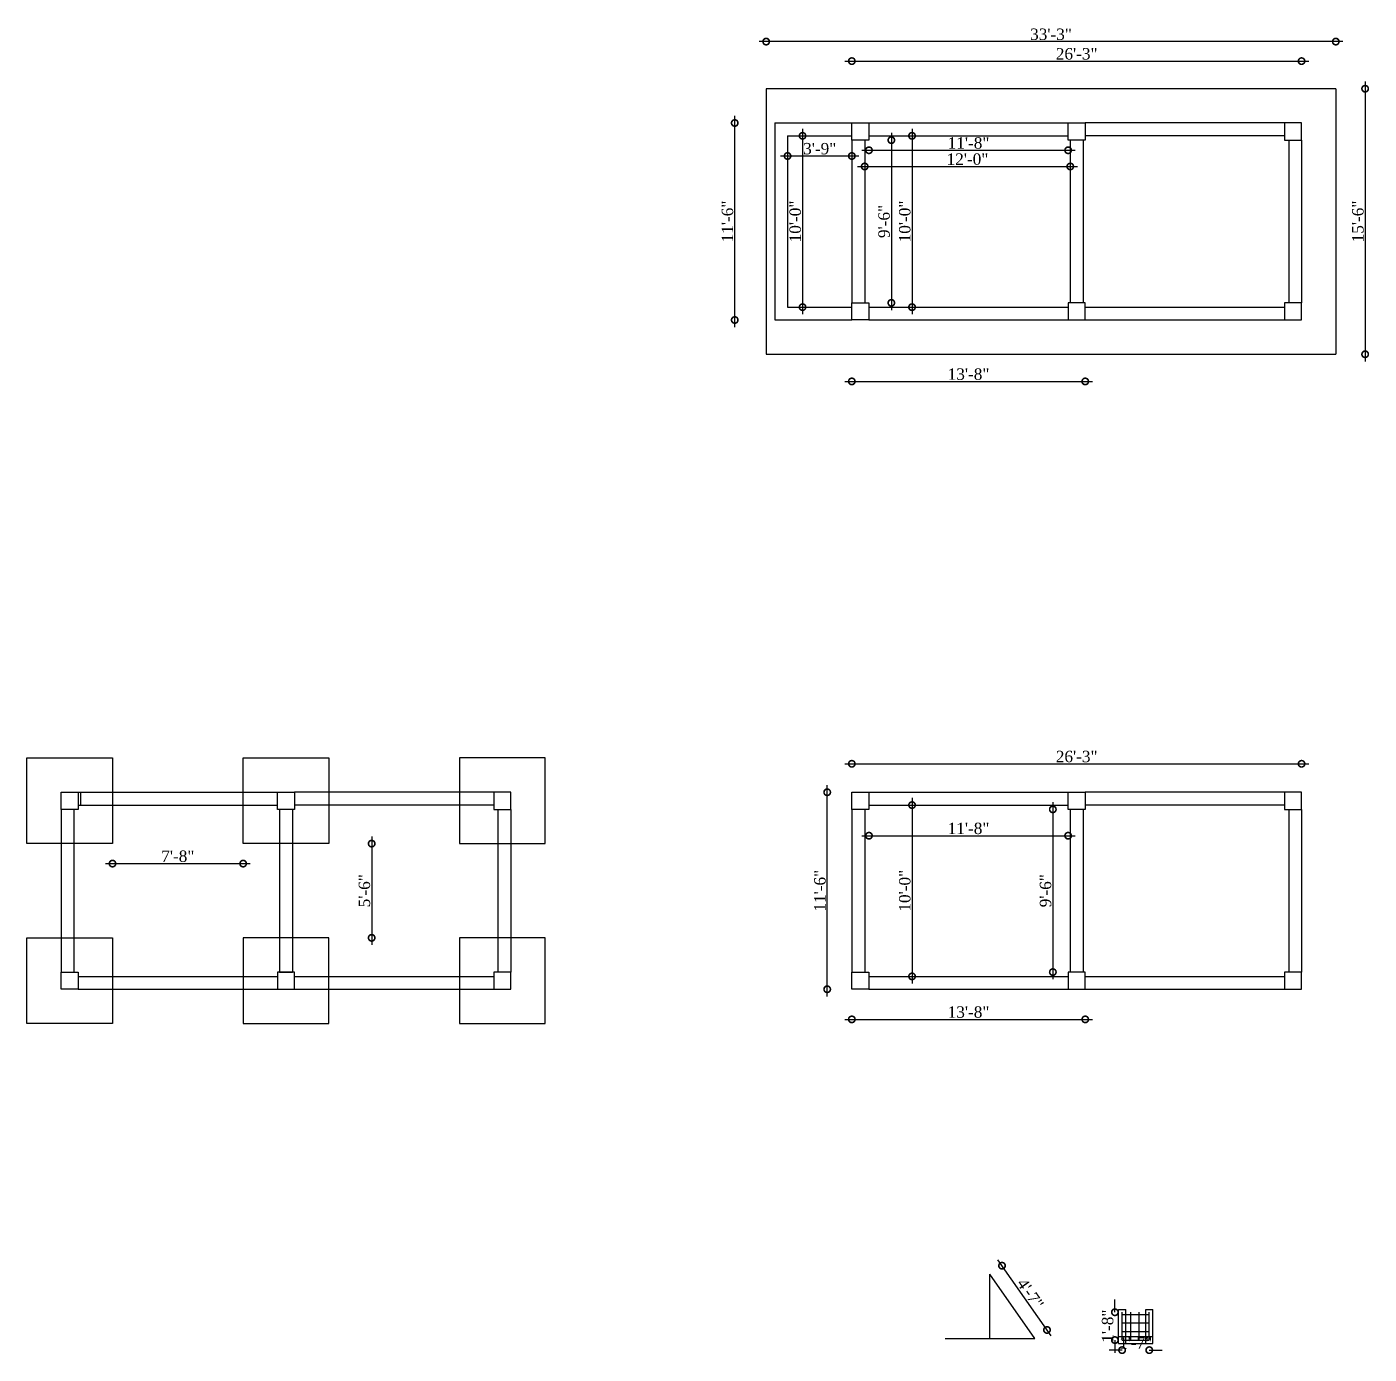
# Model space of a CAD drawing. Header units: inches. Extents: x 252 to 7097, y -1231 to 114.
# Drawn here: x 252 to 1193, y -815 to 114 of the extents above; entities that cross this region are included whole.
import ezdxf

# ---------------------------------------------------------------- set-up
doc = ezdxf.new("R2010")
doc.units = ezdxf.units.IN
doc.header["$LTSCALE"] = 5
doc.header["$MEASUREMENT"] = 0
doc.header["$PDMODE"] = 2
doc.linetypes.add('DASHED2', pattern=[0.375, 0.25, -0.125])
doc.layers.add('Dimention', color=7, linetype='Continuous', lineweight=5)
doc.layers.add('river', color=7, linetype='DASHED2', lineweight=25)
doc.styles.add('Times', font='times.ttf')
doc.dimstyles.new('D100', dxfattribs={"dimtxt": 8, "dimasz": 9, "dimexe": 5, "dimexo": 0, "dimgap": 1, "dimtad": 1, "dimdec": 0, "dimzin": 3, "dimdsep": 46, "dimlunit": 4, "dimtxsty": 'Times', "dimblk": 'DOTSMALL', "dimcen": 0.09, "dimdle": 5, "dimse1": 1, "dimse2": 1, "dimaunit": 1, "dimadec": 3, "dimazin": 0, "dimtfac": 1, "dimtdec": 0, "dimtix": 1, "dimtofl": 0, "dimtmove": 1, "dimatfit": 0, "dimfxl": 1, "dimtolj": 1, "dimtzin": 0, "dimarcsym": 0})

# ---------------------------------------------------------------- blocks, each defined once
blk = doc.blocks.new('_DotSmall')
at = {"layer": 'Dimention', "color": 0, "const_width": 0.5}
blk.add_lwpolyline([(-0.0625, 0, 1), (0.0625, 0, 1)], format="xyb", close=True, dxfattribs=at)
blk = doc.blocks.new('*D64')
at = {"layer": 'Defpoints', "color": 0, "linetype": 'Continuous', "ltscale": 20, "transparency": 16777216}
for p in [(842.18, -430.85), (981.68, -430.85), (981.68, -452.3)]:
    blk.add_point(p, dxfattribs=at)
at = {"layer": 'river', "color": 0, "linetype": 'Continuous', "lineweight": -2, "ltscale": 20, "transparency": 16777216}
blk.add_line((837.18, -452.3), (986.68, -452.3), dxfattribs=at)
at = {"layer": 'river', "color": 0, "linetype": 'Continuous', "lineweight": -2, "ltscale": 20, "transparency": 16777216, "xscale": 9, "yscale": 9, "zscale": 9, "rotation": 180}
blk.add_blockref('_DotSmall', (842.18, -452.3), dxfattribs=at)
at = {"layer": 'river', "color": 0, "linetype": 'Continuous', "lineweight": -2, "ltscale": 20, "transparency": 16777216, "xscale": 9, "yscale": 9, "zscale": 9}
blk.add_blockref('_DotSmall', (981.68, -452.3), dxfattribs=at)
at = {"layer": 'river', "color": 0, "linetype": 'Continuous', "ltscale": 20, "transparency": 16777216, "insert": (911.93, -447.23), "char_height": 8, "attachment_point": 5, "style": 'Times'}
blk.add_mtext('\\A1;11\'-8"', dxfattribs=at)
blk = doc.blocks.new('*D65')
at = {"layer": 'Defpoints', "color": 0, "linetype": 'Continuous', "ltscale": 20, "transparency": 16777216}
for p in [(983.18, -433.85), (970.98, -547.85), (983.18, -547.85)]:
    blk.add_point(p, dxfattribs=at)
at = {"layer": 'river', "color": 0, "linetype": 'Continuous', "lineweight": -2, "ltscale": 20, "transparency": 16777216}
blk.add_line((970.98, -428.85), (970.98, -552.85), dxfattribs=at)
at = {"layer": 'river', "color": 0, "linetype": 'Continuous', "lineweight": -2, "ltscale": 20, "transparency": 16777216, "xscale": 9, "yscale": 9, "zscale": 9}
for p, rotation in [((970.98, -433.85), 90), ((970.98, -547.85), 270)]:
    blk.add_blockref('_DotSmall', p, dxfattribs=dict(at, rotation=rotation))
at = {"layer": 'river', "color": 0, "linetype": 'Continuous', "ltscale": 20, "transparency": 16777216, "insert": (965.9, -490.85), "char_height": 8, "attachment_point": 5, "rotation": 90, "style": 'Times'}
blk.add_mtext('\\A1;9\'-6"', dxfattribs=at)
blk = doc.blocks.new('*D66')
at = {"layer": 'Defpoints', "color": 0, "linetype": 'Continuous', "ltscale": 20, "transparency": 16777216}
for p in [(1145.18, -401.94), (830.18, -421.85), (1145.18, -421.85)]:
    blk.add_point(p, dxfattribs=at)
at = {"layer": 'river', "color": 0, "linetype": 'Continuous', "lineweight": -2, "ltscale": 20, "transparency": 16777216}
blk.add_line((825.18, -401.94), (1150.18, -401.94), dxfattribs=at)
at = {"layer": 'river', "color": 0, "linetype": 'Continuous', "lineweight": -2, "ltscale": 20, "transparency": 16777216, "xscale": 9, "yscale": 9, "zscale": 9, "rotation": 180}
blk.add_blockref('_DotSmall', (830.18, -401.94), dxfattribs=at)
at = {"layer": 'river', "color": 0, "linetype": 'Continuous', "lineweight": -2, "ltscale": 20, "transparency": 16777216, "xscale": 9, "yscale": 9, "zscale": 9}
blk.add_blockref('_DotSmall', (1145.18, -401.94), dxfattribs=at)
at = {"layer": 'river', "color": 0, "linetype": 'Continuous', "ltscale": 20, "transparency": 16777216, "insert": (987.68, -396.87), "char_height": 8, "attachment_point": 5, "style": 'Times'}
blk.add_mtext('\\A1;26\'-3"', dxfattribs=at)
blk = doc.blocks.new('*D67')
at = {"layer": 'Defpoints', "color": 0, "linetype": 'Continuous', "ltscale": 20, "transparency": 16777216}
for p in [(842.18, -430.85), (842.18, -550.85), (872.36, -550.85)]:
    blk.add_point(p, dxfattribs=at)
at = {"layer": 'river', "color": 0, "linetype": 'Continuous', "lineweight": -2, "ltscale": 20, "transparency": 16777216}
blk.add_line((872.36, -425.85), (872.36, -555.85), dxfattribs=at)
at = {"layer": 'river', "color": 0, "linetype": 'Continuous', "lineweight": -2, "ltscale": 20, "transparency": 16777216, "xscale": 9, "yscale": 9, "zscale": 9}
for p, rotation in [((872.36, -430.85), 90), ((872.36, -550.85), 270)]:
    blk.add_blockref('_DotSmall', p, dxfattribs=dict(at, rotation=rotation))
at = {"layer": 'river', "color": 0, "linetype": 'Continuous', "ltscale": 20, "transparency": 16777216, "insert": (867.29, -490.85), "char_height": 8, "attachment_point": 5, "rotation": 90, "style": 'Times'}
blk.add_mtext('\\A1;10\'-0"', dxfattribs=at)
blk = doc.blocks.new('*D68')
at = {"layer": 'Defpoints', "color": 0, "linetype": 'Continuous', "ltscale": 20, "transparency": 16777216}
for p in [(812.94, -421.85), (830.18, -421.85), (830.18, -559.85)]:
    blk.add_point(p, dxfattribs=at)
at = {"layer": 'river', "color": 0, "linetype": 'Continuous', "lineweight": -2, "ltscale": 20, "transparency": 16777216}
blk.add_line((812.94, -564.85), (812.94, -416.85), dxfattribs=at)
at = {"layer": 'river', "color": 0, "linetype": 'Continuous', "lineweight": -2, "ltscale": 20, "transparency": 16777216, "xscale": 9, "yscale": 9, "zscale": 9}
for p, rotation in [((812.94, -421.85), 90), ((812.94, -559.85), 270)]:
    blk.add_blockref('_DotSmall', p, dxfattribs=dict(at, rotation=rotation))
at = {"layer": 'river', "color": 0, "linetype": 'Continuous', "ltscale": 20, "transparency": 16777216, "insert": (807.87, -490.85), "char_height": 8, "attachment_point": 5, "rotation": 90, "style": 'Times'}
blk.add_mtext('\\A1;11\'-6"', dxfattribs=at)
blk = doc.blocks.new('*D69')
at = {"layer": 'Defpoints', "color": 0, "linetype": 'Continuous', "ltscale": 20, "transparency": 16777216}
for p in [(993.68, -553.85), (830.18, -559.85), (993.68, -580.96)]:
    blk.add_point(p, dxfattribs=at)
at = {"layer": 'river', "color": 0, "linetype": 'Continuous', "lineweight": -2, "ltscale": 20, "transparency": 16777216}
blk.add_line((825.18, -580.96), (998.68, -580.96), dxfattribs=at)
at = {"layer": 'river', "color": 0, "linetype": 'Continuous', "lineweight": -2, "ltscale": 20, "transparency": 16777216, "xscale": 9, "yscale": 9, "zscale": 9, "rotation": 180}
blk.add_blockref('_DotSmall', (830.18, -580.96), dxfattribs=at)
at = {"layer": 'river', "color": 0, "linetype": 'Continuous', "lineweight": -2, "ltscale": 20, "transparency": 16777216, "xscale": 9, "yscale": 9, "zscale": 9}
blk.add_blockref('_DotSmall', (993.68, -580.96), dxfattribs=at)
at = {"layer": 'river', "color": 0, "linetype": 'Continuous', "ltscale": 20, "transparency": 16777216, "insert": (911.93, -575.89), "char_height": 8, "attachment_point": 5, "style": 'Times'}
blk.add_mtext('\\A1;13\'-8"', dxfattribs=at)
blk = doc.blocks.new('*D70')
at = {"layer": 'Defpoints', "color": 0, "linetype": 'Continuous', "ltscale": 20, "transparency": 16777216}
for p in [(926.95, -759.38), (935.37, -753.48), (958.45, -804.38)]:
    blk.add_point(p, dxfattribs=at)
at = {"layer": 'river', "color": 0, "linetype": 'Continuous', "lineweight": -2, "ltscale": 20, "transparency": 16777216}
blk.add_line((969.74, -802.58), (932.51, -749.39), dxfattribs=at)
at = {"layer": 'river', "color": 0, "linetype": 'Continuous', "lineweight": -2, "ltscale": 20, "transparency": 16777216, "xscale": 9, "yscale": 9, "zscale": 9}
for p, rotation in [((935.37, -753.48), 124.9920201985587), ((966.87, -798.48), 304.9920201985587)]:
    blk.add_blockref('_DotSmall', p, dxfattribs=dict(at, rotation=rotation))
at = {"layer": 'river', "color": 0, "linetype": 'Continuous', "ltscale": 20, "transparency": 16777216, "insert": (955.29, -773.07), "char_height": 8, "attachment_point": 5, "rotation": 304.99202, "style": 'Times'}
blk.add_mtext('\\A1;4\'-7"', dxfattribs=at)
blk = doc.blocks.new('*D71')
at = {"layer": 'Defpoints', "color": 0, "linetype": 'Continuous', "ltscale": 20, "transparency": 16777216}
for p in [(1019.5, -805.59), (1038.5, -805.59), (1038.5, -812.64)]:
    blk.add_point(p, dxfattribs=at)
at = {"layer": 'river', "color": 0, "linetype": 'Continuous', "lineweight": -2, "ltscale": 20, "transparency": 16777216}
for p, q in [((1019.5, -812.64), (1010.5, -812.64)), ((1038.5, -812.64), (1047.5, -812.64))]:
    blk.add_line(p, q, dxfattribs=at)
at = {"layer": 'river', "color": 0, "linetype": 'Continuous', "lineweight": -2, "ltscale": 20, "transparency": 16777216, "xscale": 9, "yscale": 9, "zscale": 9}
blk.add_blockref('_DotSmall', (1019.5, -812.64), dxfattribs=at)
at = {"layer": 'river', "color": 0, "linetype": 'Continuous', "lineweight": -2, "ltscale": 20, "transparency": 16777216, "xscale": 9, "yscale": 9, "zscale": 9, "rotation": 180}
blk.add_blockref('_DotSmall', (1038.5, -812.64), dxfattribs=at)
at = {"layer": 'river', "color": 0, "linetype": 'Continuous', "ltscale": 20, "transparency": 16777216, "insert": (1029, -807.56), "char_height": 8, "attachment_point": 5, "style": 'Times'}
blk.add_mtext('\\A1;1\'-7"', dxfattribs=at)
blk = doc.blocks.new('*D72')
at = {"layer": 'Defpoints', "color": 0, "linetype": 'Continuous', "ltscale": 20, "transparency": 16777216}
for p in [(1014.45, -786.09), (1019.5, -786.09), (1019.5, -805.59)]:
    blk.add_point(p, dxfattribs=at)
at = {"layer": 'river', "color": 0, "linetype": 'Continuous', "lineweight": -2, "ltscale": 20, "transparency": 16777216}
for p, q in [((1014.45, -786.09), (1014.45, -777.09)), ((1014.45, -805.59), (1014.45, -814.59))]:
    blk.add_line(p, q, dxfattribs=at)
at = {"layer": 'river', "color": 0, "linetype": 'Continuous', "lineweight": -2, "ltscale": 20, "transparency": 16777216, "xscale": 9, "yscale": 9, "zscale": 9}
for p, rotation in [((1014.45, -786.09), 270), ((1014.45, -805.59), 90)]:
    blk.add_blockref('_DotSmall', p, dxfattribs=dict(at, rotation=rotation))
at = {"layer": 'river', "color": 0, "linetype": 'Continuous', "ltscale": 20, "transparency": 16777216, "insert": (1009.38, -795.84), "char_height": 8, "attachment_point": 5, "rotation": 90, "style": 'Times'}
blk.add_mtext('\\A1;1\'-8"', dxfattribs=at)
blk = doc.blocks.new('*D73')
at = {"layer": 'Defpoints', "color": 0, "linetype": 'Continuous', "ltscale": 20, "transparency": 16777216}
for p in [(312.33, -430.85), (403.83, -430.85), (403.83, -471.81)]:
    blk.add_point(p, dxfattribs=at)
at = {"layer": 'river', "color": 0, "linetype": 'Continuous', "lineweight": -2, "ltscale": 20, "transparency": 16777216}
blk.add_line((307.33, -471.81), (408.83, -471.81), dxfattribs=at)
at = {"layer": 'river', "color": 0, "linetype": 'Continuous', "lineweight": -2, "ltscale": 20, "transparency": 16777216, "xscale": 9, "yscale": 9, "zscale": 9, "rotation": 180}
blk.add_blockref('_DotSmall', (312.33, -471.81), dxfattribs=at)
at = {"layer": 'river', "color": 0, "linetype": 'Continuous', "lineweight": -2, "ltscale": 20, "transparency": 16777216, "xscale": 9, "yscale": 9, "zscale": 9}
blk.add_blockref('_DotSmall', (403.83, -471.81), dxfattribs=at)
at = {"layer": 'river', "color": 0, "linetype": 'Continuous', "ltscale": 20, "transparency": 16777216, "insert": (358.08, -466.73), "char_height": 8, "attachment_point": 5, "style": 'Times'}
blk.add_mtext('\\A1;7\'-8"', dxfattribs=at)
blk = doc.blocks.new('*D74')
at = {"layer": 'Defpoints', "color": 0, "linetype": 'Continuous', "ltscale": 20, "transparency": 16777216}
for p in [(438.33, -457.85), (438.33, -523.85), (493.86, -523.85)]:
    blk.add_point(p, dxfattribs=at)
at = {"layer": 'river', "color": 0, "linetype": 'Continuous', "lineweight": -2, "ltscale": 20, "transparency": 16777216}
blk.add_line((493.86, -452.85), (493.86, -528.85), dxfattribs=at)
at = {"layer": 'river', "color": 0, "linetype": 'Continuous', "lineweight": -2, "ltscale": 20, "transparency": 16777216, "xscale": 9, "yscale": 9, "zscale": 9}
for p, rotation in [((493.86, -457.85), 90), ((493.86, -523.85), 270)]:
    blk.add_blockref('_DotSmall', p, dxfattribs=dict(at, rotation=rotation))
at = {"layer": 'river', "color": 0, "linetype": 'Continuous', "ltscale": 20, "transparency": 16777216, "insert": (488.79, -490.85), "char_height": 8, "attachment_point": 5, "rotation": 90, "style": 'Times'}
blk.add_mtext('\\A1;5\'-6"', dxfattribs=at)
blk = doc.blocks.new('*D80')
at = {"layer": 'Defpoints', "color": 0, "linetype": 'Continuous', "ltscale": 20, "transparency": 16777216}
for p in [(839.18, 34.94), (983.18, 34.94), (983.18, 16.49)]:
    blk.add_point(p, dxfattribs=at)
at = {"layer": 'river', "color": 0, "linetype": 'Continuous', "lineweight": -2, "ltscale": 20, "transparency": 16777216}
blk.add_line((834.18, 16.49), (988.18, 16.49), dxfattribs=at)
at = {"layer": 'river', "color": 0, "linetype": 'Continuous', "lineweight": -2, "ltscale": 20, "transparency": 16777216, "xscale": 9, "yscale": 9, "zscale": 9, "rotation": 180}
blk.add_blockref('_DotSmall', (839.18, 16.49), dxfattribs=at)
at = {"layer": 'river', "color": 0, "linetype": 'Continuous', "lineweight": -2, "ltscale": 20, "transparency": 16777216, "xscale": 9, "yscale": 9, "zscale": 9}
blk.add_blockref('_DotSmall', (983.18, 16.49), dxfattribs=at)
at = {"layer": 'river', "color": 0, "linetype": 'Continuous', "ltscale": 20, "transparency": 16777216, "insert": (911.18, 21.56), "char_height": 8, "attachment_point": 5, "style": 'Times'}
blk.add_mtext('\\A1;12\'-0"', dxfattribs=at)
blk = doc.blocks.new('*D81')
at = {"layer": 'Defpoints', "color": 0, "linetype": 'Continuous', "ltscale": 20, "transparency": 16777216}
for p in [(983.18, 34.94), (857.87, -79.06), (983.18, -79.06)]:
    blk.add_point(p, dxfattribs=at)
at = {"layer": 'river', "color": 0, "linetype": 'Continuous', "lineweight": -2, "ltscale": 20, "transparency": 16777216}
blk.add_line((857.87, 39.94), (857.87, -84.06), dxfattribs=at)
at = {"layer": 'river', "color": 0, "linetype": 'Continuous', "lineweight": -2, "ltscale": 20, "transparency": 16777216, "xscale": 9, "yscale": 9, "zscale": 9}
for p, rotation in [((857.87, 34.94), 90), ((857.87, -79.06), 270)]:
    blk.add_blockref('_DotSmall', p, dxfattribs=dict(at, rotation=rotation))
at = {"layer": 'river', "color": 0, "linetype": 'Continuous', "ltscale": 20, "transparency": 16777216, "insert": (852.78, -22.06), "char_height": 8, "attachment_point": 5, "rotation": 90, "style": 'Times'}
blk.add_mtext('\\A1;9\'-6"', dxfattribs=at)
blk = doc.blocks.new('*D82')
at = {"layer": 'Defpoints', "color": 0, "linetype": 'Continuous', "ltscale": 20, "transparency": 16777216}
for p in [(1145.18, 90.27), (830.18, 46.94), (1145.18, 46.94)]:
    blk.add_point(p, dxfattribs=at)
at = {"layer": 'river', "color": 0, "linetype": 'Continuous', "lineweight": -2, "ltscale": 20, "transparency": 16777216}
blk.add_line((825.18, 90.27), (1150.18, 90.27), dxfattribs=at)
at = {"layer": 'river', "color": 0, "linetype": 'Continuous', "lineweight": -2, "ltscale": 20, "transparency": 16777216, "xscale": 9, "yscale": 9, "zscale": 9, "rotation": 180}
blk.add_blockref('_DotSmall', (830.18, 90.27), dxfattribs=at)
at = {"layer": 'river', "color": 0, "linetype": 'Continuous', "lineweight": -2, "ltscale": 20, "transparency": 16777216, "xscale": 9, "yscale": 9, "zscale": 9}
blk.add_blockref('_DotSmall', (1145.18, 90.27), dxfattribs=at)
at = {"layer": 'river', "color": 0, "linetype": 'Continuous', "ltscale": 20, "transparency": 16777216, "insert": (987.68, 95.34), "char_height": 8, "attachment_point": 5, "style": 'Times'}
blk.add_mtext('\\A1;26\'-3"', dxfattribs=at)
blk = doc.blocks.new('*D79')
at = {"layer": 'Defpoints', "color": 0, "linetype": 'Continuous', "ltscale": 20, "transparency": 16777216}
for p in [(842.18, 37.94), (842.18, -82.06), (872.36, -82.06)]:
    blk.add_point(p, dxfattribs=at)
at = {"layer": 'river', "color": 0, "linetype": 'Continuous', "lineweight": -2, "ltscale": 20, "transparency": 16777216}
blk.add_line((872.36, 42.94), (872.36, -87.06), dxfattribs=at)
at = {"layer": 'river', "color": 0, "linetype": 'Continuous', "lineweight": -2, "ltscale": 20, "transparency": 16777216, "xscale": 9, "yscale": 9, "zscale": 9}
for p, rotation in [((872.36, 37.94), 90), ((872.36, -82.06), 270)]:
    blk.add_blockref('_DotSmall', p, dxfattribs=dict(at, rotation=rotation))
at = {"layer": 'river', "color": 0, "linetype": 'Continuous', "ltscale": 20, "transparency": 16777216, "insert": (867.29, -22.06), "char_height": 8, "attachment_point": 5, "rotation": 90, "style": 'Times'}
blk.add_mtext('\\A1;10\'-0"', dxfattribs=at)
blk = doc.blocks.new('*D83')
at = {"layer": 'Defpoints', "color": 0, "linetype": 'Continuous', "ltscale": 20, "transparency": 16777216}
for p in [(748.16, 46.94), (830.18, 46.94), (830.18, -91.06)]:
    blk.add_point(p, dxfattribs=at)
at = {"layer": 'river', "color": 0, "linetype": 'Continuous', "lineweight": -2, "ltscale": 20, "transparency": 16777216}
blk.add_line((748.16, -96.06), (748.16, 51.94), dxfattribs=at)
at = {"layer": 'river', "color": 0, "linetype": 'Continuous', "lineweight": -2, "ltscale": 20, "transparency": 16777216, "xscale": 9, "yscale": 9, "zscale": 9}
for p, rotation in [((748.16, 46.94), 90), ((748.16, -91.06), 270)]:
    blk.add_blockref('_DotSmall', p, dxfattribs=dict(at, rotation=rotation))
at = {"layer": 'river', "color": 0, "linetype": 'Continuous', "ltscale": 20, "transparency": 16777216, "insert": (743.09, -22.06), "char_height": 8, "attachment_point": 5, "rotation": 90, "style": 'Times'}
blk.add_mtext('\\A1;11\'-6"', dxfattribs=at)
blk = doc.blocks.new('*D84')
at = {"layer": 'Defpoints', "color": 0, "linetype": 'Continuous', "ltscale": 20, "transparency": 16777216}
for p in [(830.18, -91.06), (993.68, -85.06), (993.68, -134.09)]:
    blk.add_point(p, dxfattribs=at)
at = {"layer": 'river', "color": 0, "linetype": 'Continuous', "lineweight": -2, "ltscale": 20, "transparency": 16777216}
blk.add_line((825.18, -134.09), (998.68, -134.09), dxfattribs=at)
at = {"layer": 'river', "color": 0, "linetype": 'Continuous', "lineweight": -2, "ltscale": 20, "transparency": 16777216, "xscale": 9, "yscale": 9, "zscale": 9, "rotation": 180}
blk.add_blockref('_DotSmall', (830.18, -134.09), dxfattribs=at)
at = {"layer": 'river', "color": 0, "linetype": 'Continuous', "lineweight": -2, "ltscale": 20, "transparency": 16777216, "xscale": 9, "yscale": 9, "zscale": 9}
blk.add_blockref('_DotSmall', (993.68, -134.09), dxfattribs=at)
at = {"layer": 'river', "color": 0, "linetype": 'Continuous', "ltscale": 20, "transparency": 16777216, "insert": (911.93, -129.02), "char_height": 8, "attachment_point": 5, "style": 'Times'}
blk.add_mtext('\\A1;13\'-8"', dxfattribs=at)
blk = doc.blocks.new('*D85')
at = {"layer": 'Defpoints', "color": 0, "linetype": 'Continuous', "ltscale": 20, "transparency": 16777216}
for p in [(785.18, 37.94), (785.18, -82.06), (795.64, -82.06)]:
    blk.add_point(p, dxfattribs=at)
at = {"layer": 'river', "color": 0, "linetype": 'Continuous', "lineweight": -2, "ltscale": 20, "transparency": 16777216}
blk.add_line((795.64, 42.94), (795.64, -87.06), dxfattribs=at)
at = {"layer": 'river', "color": 0, "linetype": 'Continuous', "lineweight": -2, "ltscale": 20, "transparency": 16777216, "xscale": 9, "yscale": 9, "zscale": 9}
for p, rotation in [((795.64, 37.94), 90), ((795.64, -82.06), 270)]:
    blk.add_blockref('_DotSmall', p, dxfattribs=dict(at, rotation=rotation))
at = {"layer": 'river', "color": 0, "linetype": 'Continuous', "ltscale": 20, "transparency": 16777216, "insert": (790.57, -22.06), "char_height": 8, "attachment_point": 5, "rotation": 90, "style": 'Times'}
blk.add_mtext('\\A1;10\'-0"', dxfattribs=at)
blk = doc.blocks.new('*D86')
at = {"layer": 'Defpoints', "color": 0, "linetype": 'Continuous', "ltscale": 20, "transparency": 16777216}
for p in [(785.18, 37.94), (830.18, 37.94), (830.18, 23.83)]:
    blk.add_point(p, dxfattribs=at)
at = {"layer": 'river', "color": 0, "linetype": 'Continuous', "lineweight": -2, "ltscale": 20, "transparency": 16777216}
blk.add_line((780.18, 23.83), (835.18, 23.83), dxfattribs=at)
at = {"layer": 'river', "color": 0, "linetype": 'Continuous', "lineweight": -2, "ltscale": 20, "transparency": 16777216, "xscale": 9, "yscale": 9, "zscale": 9, "rotation": 180}
blk.add_blockref('_DotSmall', (785.18, 23.83), dxfattribs=at)
at = {"layer": 'river', "color": 0, "linetype": 'Continuous', "lineweight": -2, "ltscale": 20, "transparency": 16777216, "xscale": 9, "yscale": 9, "zscale": 9}
blk.add_blockref('_DotSmall', (830.18, 23.83), dxfattribs=at)
at = {"layer": 'river', "color": 0, "linetype": 'Continuous', "ltscale": 20, "transparency": 16777216, "insert": (807.68, 28.91), "char_height": 8, "attachment_point": 5, "style": 'Times'}
blk.add_mtext('\\A1;3\'-9"', dxfattribs=at)
blk = doc.blocks.new('*D87')
at = {"layer": 'Defpoints', "color": 0, "linetype": 'Continuous', "ltscale": 20, "transparency": 16777216}
for p in [(770.18, 103.97), (770.18, 70.94), (1169.18, 70.94)]:
    blk.add_point(p, dxfattribs=at)
at = {"layer": 'river', "color": 0, "linetype": 'Continuous', "lineweight": -2, "ltscale": 20, "transparency": 16777216}
blk.add_line((1174.18, 103.97), (765.18, 103.97), dxfattribs=at)
at = {"layer": 'river', "color": 0, "linetype": 'Continuous', "lineweight": -2, "ltscale": 20, "transparency": 16777216, "xscale": 9, "yscale": 9, "zscale": 9, "rotation": 180}
blk.add_blockref('_DotSmall', (770.18, 103.97), dxfattribs=at)
at = {"layer": 'river', "color": 0, "linetype": 'Continuous', "lineweight": -2, "ltscale": 20, "transparency": 16777216, "xscale": 9, "yscale": 9, "zscale": 9}
blk.add_blockref('_DotSmall', (1169.18, 103.97), dxfattribs=at)
at = {"layer": 'river', "color": 0, "linetype": 'Continuous', "ltscale": 20, "transparency": 16777216, "insert": (969.68, 109.04), "char_height": 8, "attachment_point": 5, "style": 'Times'}
blk.add_mtext('\\A1;33\'-3"', dxfattribs=at)
blk = doc.blocks.new('*D88')
at = {"layer": 'Defpoints', "color": 0, "linetype": 'Continuous', "ltscale": 20, "transparency": 16777216}
for p in [(1169.18, 70.94), (1169.18, -115.06), (1189.72, -115.06)]:
    blk.add_point(p, dxfattribs=at)
at = {"layer": 'river', "color": 0, "linetype": 'Continuous', "lineweight": -2, "ltscale": 20, "transparency": 16777216}
blk.add_line((1189.72, 75.94), (1189.72, -120.06), dxfattribs=at)
at = {"layer": 'river', "color": 0, "linetype": 'Continuous', "lineweight": -2, "ltscale": 20, "transparency": 16777216, "xscale": 9, "yscale": 9, "zscale": 9}
for p, rotation in [((1189.72, 70.94), 90), ((1189.72, -115.06), 270)]:
    blk.add_blockref('_DotSmall', p, dxfattribs=dict(at, rotation=rotation))
at = {"layer": 'river', "color": 0, "linetype": 'Continuous', "ltscale": 20, "transparency": 16777216, "insert": (1184.66, -22.06), "char_height": 8, "attachment_point": 5, "rotation": 90, "style": 'Times'}
blk.add_mtext('\\A1;15\'-6"', dxfattribs=at)
blk = doc.blocks.new('*D89')
at = {"layer": 'Defpoints', "color": 0, "linetype": 'Continuous', "ltscale": 20, "transparency": 16777216}
for p in [(842.18, 37.94), (981.68, 37.94), (981.68, 27.85)]:
    blk.add_point(p, dxfattribs=at)
at = {"layer": 'river', "color": 0, "linetype": 'Continuous', "lineweight": -2, "ltscale": 20, "transparency": 16777216}
blk.add_line((837.18, 27.85), (986.68, 27.85), dxfattribs=at)
at = {"layer": 'river', "color": 0, "linetype": 'Continuous', "lineweight": -2, "ltscale": 20, "transparency": 16777216, "xscale": 9, "yscale": 9, "zscale": 9, "rotation": 180}
blk.add_blockref('_DotSmall', (842.18, 27.85), dxfattribs=at)
at = {"layer": 'river', "color": 0, "linetype": 'Continuous', "lineweight": -2, "ltscale": 20, "transparency": 16777216, "xscale": 9, "yscale": 9, "zscale": 9}
blk.add_blockref('_DotSmall', (981.68, 27.85), dxfattribs=at)
at = {"layer": 'river', "color": 0, "linetype": 'Continuous', "ltscale": 20, "transparency": 16777216, "insert": (911.93, 32.91), "char_height": 8, "attachment_point": 5, "style": 'Times'}
blk.add_mtext('\\A1;11\'-8"', dxfattribs=at)

msp = doc.modelspace()

# ---------------------------------------------------------------- linework, layer by layer
at = {"layer": 'river', "color": 1, "linetype": 'Continuous', "ltscale": 20}
for p, q in [((1169.18, 70.94), (770.18, 70.94)), ((770.18, 70.94), (770.18, -115.06)), ((1169.18, 70.94), (1169.18, -115.06)), ((776.18, 46.94), (830.18, 46.94)), ((776.18, 46.94), (776.18, -91.06)), ((785.18, 37.94), (830.18, 37.94)), ((785.18, 37.94), (785.18, -82.06)), ((842.18, 46.94), (981.68, 46.94)), ((842.18, 37.94), (981.68, 37.94)), ((1133.18, 46.94), (993.68, 46.94)), ((1133.18, 37.94), (993.68, 37.94)), ((830.18, 34.94), (830.18, -79.06)), ((839.18, 34.94), (839.18, -79.06)), ((983.18, 34.94), (983.18, -79.06)), ((992.18, 34.94), (992.18, -79.06)), ((1136.18, 34.94), (1136.18, -79.06)), ((1145.18, 34.94), (1145.18, -79.06)), ((785.18, -82.06), (830.18, -82.06)), ((842.18, -82.06), (981.68, -82.06)), ((993.68, -82.06), (1133.18, -82.06)), ((776.18, -91.06), (830.18, -91.06)), ((842.18, -91.06), (1133.18, -91.06)), ((770.18, -115.06), (1169.18, -115.06)), ((288.33, -421.85), (427.83, -421.85)), ((289.83, -421.85), (289.83, -430.85)), ((579.33, -421.85), (439.83, -421.85)), ((842.18, -421.85), (981.68, -421.85)), ((1133.18, -421.85), (993.68, -421.85)), ((288.33, -430.85), (427.83, -430.85)), ((579.33, -430.85), (439.83, -430.85)), ((842.18, -430.85), (981.68, -430.85)), ((1133.18, -430.85), (993.68, -430.85)), ((276.33, -433.85), (276.33, -547.85)), ((285.33, -433.85), (285.33, -547.85)), ((429.33, -433.85), (429.33, -547.85)), ((438.33, -433.85), (438.33, -547.85)), ((582.33, -433.85), (582.33, -547.85)), ((591.33, -433.85), (591.33, -547.85)), ((830.18, -433.85), (830.18, -547.85)), ((839.18, -433.85), (839.18, -547.85)), ((983.18, -433.85), (983.18, -547.85)), ((992.18, -433.85), (992.18, -547.85)), ((1136.18, -433.85), (1136.18, -547.85)), ((1145.18, -433.85), (1145.18, -547.85)), ((288.33, -550.85), (427.83, -550.85)), ((429.33, -547.85), (438.33, -547.85)), ((439.83, -550.85), (579.33, -550.85)), ((842.18, -550.85), (981.68, -550.85)), ((993.68, -550.85), (1133.18, -550.85)), ((288.33, -559.85), (579.33, -559.85)), ((842.18, -559.85), (1133.18, -559.85)), ((926.95, -804.38), (926.95, -759.38)), ((958.45, -804.38), (926.95, -759.38)), ((1017, -808.09), (1017, -784.09)), ((1017, -784.09), (1022, -784.09)), ((1019.5, -805.59), (1019.5, -786.09)), ((1019.5, -787.59), (1038.5, -787.59)), ((1022, -808.09), (1022, -784.09)), ((1025.5, -805.59), (1025.5, -786.09)), ((1031.5, -805.59), (1031.5, -786.09)), ((1036, -808.09), (1036, -784.09)), ((1036, -784.09), (1041, -784.09)), ((1038.5, -805.59), (1038.5, -786.09)), ((1041, -808.09), (1041, -784.09)), ((1019.5, -793.59), (1038.5, -793.59)), ((895.45, -804.38), (958.45, -804.38)), ((1017, -803.09), (1041, -803.09)), ((1017, -808.09), (1041, -808.09)), ((1019.5, -799.59), (1038.5, -799.59)), ((1019.5, -805.59), (1038.5, -805.59))]:
    msp.add_line(p, q, dxfattribs=at)
for points in [[(830.18, 46.94), (842.18, 46.94), (842.18, 34.94), (830.18, 34.94)], [(981.68, 46.94), (993.68, 46.94), (993.68, 34.94), (981.68, 34.94)], [(1145.18, 46.94), (1133.18, 46.94), (1133.18, 34.94), (1145.18, 34.94)], [(830.18, -79.06), (842.18, -79.06), (842.18, -91.06), (830.18, -91.06)], [(981.68, -91.06), (993.68, -91.06), (993.68, -79.06), (981.68, -79.06)], [(1145.18, -79.06), (1133.18, -79.06), (1133.18, -91.06), (1145.18, -91.06)], [(252.33, -397.85), (312.33, -397.85), (312.33, -457.85), (252.33, -457.85)], [(403.83, -397.85), (463.83, -397.85), (463.83, -457.85), (403.83, -457.85)], [(615.33, -397.85), (555.33, -397.85), (555.33, -457.85), (615.33, -457.85)], [(276.33, -421.85), (288.33, -421.85), (288.33, -433.85), (276.33, -433.85)], [(427.83, -421.85), (439.83, -421.85), (439.83, -433.85), (427.83, -433.85)], [(591.33, -421.85), (579.33, -421.85), (579.33, -433.85), (591.33, -433.85)], [(830.18, -421.85), (842.18, -421.85), (842.18, -433.85), (830.18, -433.85)], [(981.68, -421.85), (993.68, -421.85), (993.68, -433.85), (981.68, -433.85)], [(1145.18, -421.85), (1133.18, -421.85), (1133.18, -433.85), (1145.18, -433.85)], [(252.33, -523.85), (312.33, -523.85), (312.33, -583.85), (252.33, -583.85)], [(403.83, -583.85), (463.83, -583.85), (463.83, -523.85), (403.83, -523.85)], [(615.33, -523.85), (555.33, -523.85), (555.33, -583.85), (615.33, -583.85)], [(276.33, -547.85), (288.33, -547.85), (288.33, -559.85), (276.33, -559.85)], [(427.83, -559.85), (439.83, -559.85), (439.83, -547.85), (427.83, -547.85)], [(591.33, -547.85), (579.33, -547.85), (579.33, -559.85), (591.33, -559.85)], [(830.18, -547.85), (842.18, -547.85), (842.18, -559.85), (830.18, -559.85)], [(981.68, -559.85), (993.68, -559.85), (993.68, -547.85), (981.68, -547.85)], [(1145.18, -547.85), (1133.18, -547.85), (1133.18, -559.85), (1145.18, -559.85)]]:
    msp.add_lwpolyline(points, close=True, dxfattribs=at)

# ---------------------------------------------------------------- dimensions: what is measured, and where the dimension line sits
for base, p1, p2, picture, middle in [((770.18, 103.97), (1169.18, 70.94), (770.18, 70.94), '*D87', (969.68, 109.04)), ((1145.18, 90.27), (830.18, 46.94), (1145.18, 46.94), '*D82', (987.68, 95.34)), ((830.18, 23.83), (785.18, 37.94), (830.18, 37.94), '*D86', (807.68, 28.91)), ((981.6809107, 27.84542007), (842.1809107, 37.94223631), (981.6809107, 37.94223631), '*D89', (911.9309107, 32.9146342)), ((983.18, 16.49), (839.18, 34.94), (983.18, 34.94), '*D80', (911.18, 21.56)), ((993.6809107, -134.09289438), (830.1809107, -91.05776369), (993.6809107, -85.05776369), '*D84', (911.9309107, -129.02368024)), ((1145.18, -401.94), (830.18, -421.85), (1145.18, -421.85), '*D66', (987.68, -396.87)), ((403.82828067, -471.81290716), (312.32828067, -430.84586833), (403.82828067, -430.84586833), '*D73', (358.07828067, -466.73215734)), ((981.6809107, -452.29917277), (842.1809107, -430.84586833), (981.6809107, -430.84586833), '*D64', (911.9309107, -447.22995864)), ((993.6809107, -580.9572615), (830.1809107, -559.84586833), (993.6809107, -553.84586833), '*D69', (911.9309107, -575.88804737)), ((1038.5, -812.64), (1019.5, -805.59), (1038.5, -805.59), '*D71', (1029, -807.56))]:
    dim = msp.add_linear_dim(base=base, p1=p1, p2=p2, dimstyle='D100', dxfattribs=at)
    dim.commit()
    dim.dimension.update_dxf_attribs({"geometry": picture, "text_midpoint": middle})
for base, p1, p2, picture, middle in [((1189.72, -115.06), (1169.18, 70.94), (1169.18, -115.06), '*D88', (1184.66, -22.06)), ((748.16, 46.94), (830.18, -91.06), (830.18, 46.94), '*D83', (743.09, -22.06)), ((795.64, -82.06), (785.18, 37.94), (785.18, -82.06), '*D85', (790.57, -22.06)), ((872.36, -82.06), (842.18, 37.94), (842.18, -82.06), '*D79', (867.29, -22.06)), ((857.87, -79.06), (983.18, 34.94), (983.18, -79.06), '*D81', (852.78, -22.06)), ((812.94, -421.85), (830.18, -559.85), (830.18, -421.85), '*D68', (807.87, -490.85)), ((872.36, -550.85), (842.18, -430.85), (842.18, -550.85), '*D67', (867.29, -490.85)), ((970.98, -547.85), (983.18, -433.85), (983.18, -547.85), '*D65', (965.9, -490.85)), ((493.86, -523.85), (438.33, -457.85), (438.33, -523.85), '*D74', (488.79, -490.85)), ((1014.4481539, -786.08875626), (1019.50292305, -805.58875626), (1019.50292305, -786.08875626), '*D72', (1009.37893977, -795.83875626))]:
    dim = msp.add_linear_dim(base=base, p1=p1, p2=p2, angle=90, dimstyle='D100', dxfattribs=at)
    dim.commit()
    dim.dimension.update_dxf_attribs({"geometry": picture, "text_midpoint": middle})
dim = msp.add_aligned_dim(p1=(958.45, -804.38), p2=(926.95, -759.38), distance=-10.29, dimstyle='D100', dxfattribs=at)
dim.commit()
dim.dimension.update_dxf_attribs({"geometry": '*D70', "text_midpoint": (955.29, -773.07)})

doc.saveas('drawing.dxf')
